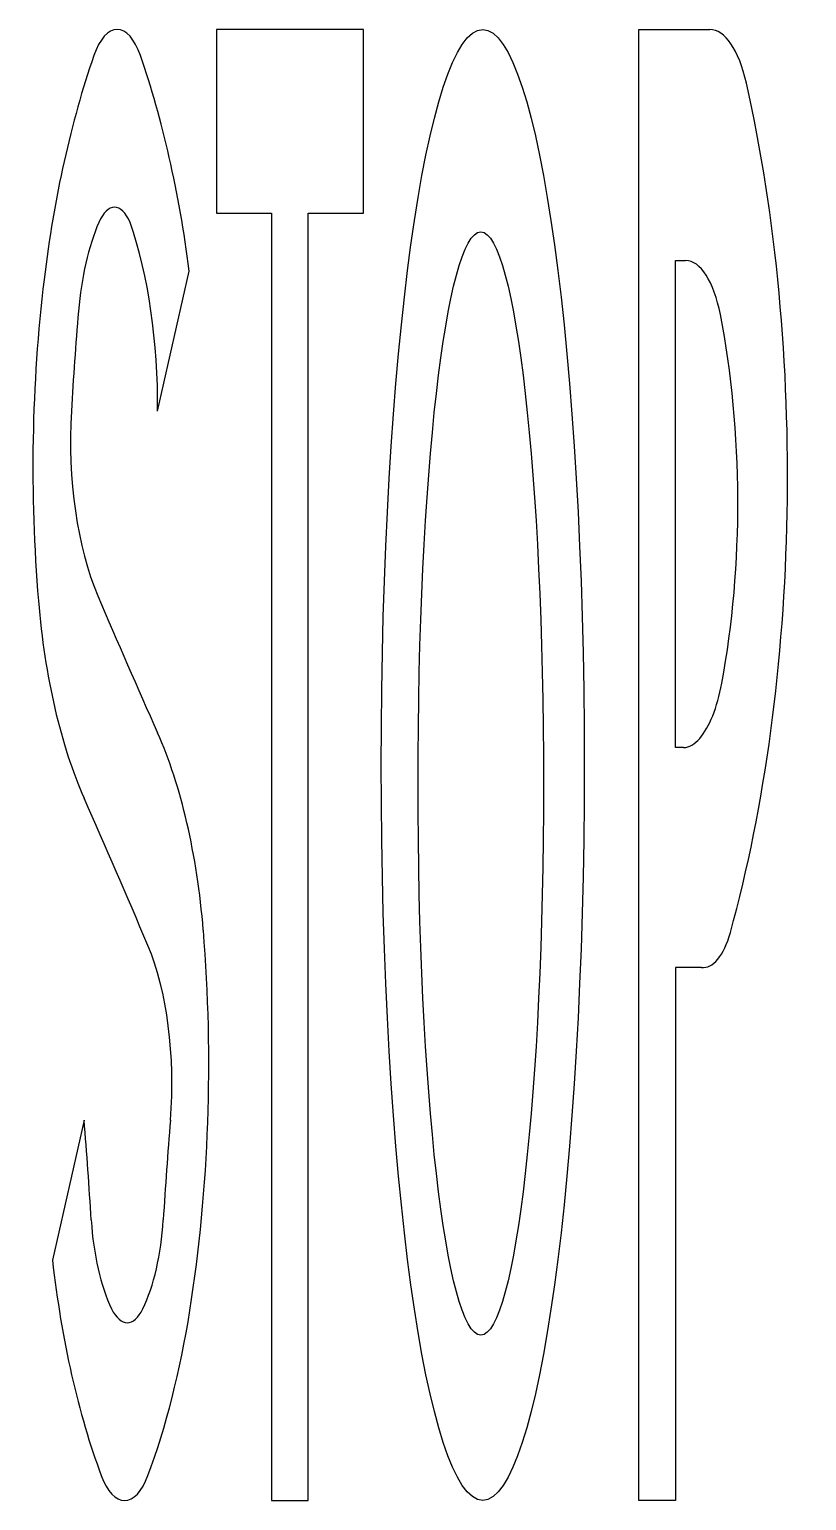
# Model space of a CAD drawing. Header units: metres. Extents: x -1.04 to 1.07, y 0 to 4.
import ezdxf

# ---------------------------------------------------------------- set-up
doc = ezdxf.new("R2010")
doc.units = ezdxf.units.M
doc.header["$LTSCALE"] = 0.2

msp = doc.modelspace()

# ---------------------------------------------------------------- linework, layer by layer
for p, q in [((-0.5321, 4.0006), (-0.5321, 3.5006)), ((-0.1321, 4.0006), (-0.5321, 4.0006)), ((-0.1321, 3.5006), (-0.1321, 4.0006)), ((0.6161, 4.0006), (0.8091, 4.0006)), ((0.6161, 0.0006), (0.6161, 4.0006)), ((-0.5321, 3.5006), (-0.3821, 3.5006)), ((-0.3821, 3.5006), (-0.3821, 0.0006)), ((-0.2821, 0.0006), (-0.2821, 3.5006)), ((-0.2821, 3.5006), (-0.1321, 3.5006)), ((0.7161, 2.0476), (0.7161, 3.3721)), ((0.7161, 3.3721), (0.7436, 3.3721)), ((-0.6917, 2.9625), (-0.6057, 3.3435)), ((0.7382, 2.0476), (0.7161, 2.0476)), ((0.7867, 1.45), (0.7161, 1.45)), ((0.7161, 1.45), (0.7161, 0.0006)), ((-0.8917, 1.0348), (-0.9777, 0.6538)), ((-0.3821, 0.0006), (-0.2821, 0.0006)), ((0.7161, 0.0006), (0.6161, 0.0006))]:
    msp.add_line(p, q)
at = {"extrusion": (0, 0, -1)}
msp.add_ellipse((0.192, 2.0006), major_axis=(0, 2), ratio=0.137958, start_param=3.141593, end_param=9.424778, dxfattribs=at)
for centre, major_axis, ratio, start_param, end_param in [((-0.8018, 3.8013), (0, 0.1993), 0.415, -0.873735, 0.873735), ((0.8091, 3.7144), (0, 0.2861), 0.4, -1.058726, 0), ((-0.3276, 2.8446), (0, 1.6896), 0.415, 0.873735, 1.285114), ((-1.2793, 2.8379), (0, 1.7), 0.415, -1.26879, -0.873735), ((0.1491, 2.7871), (0, 2.1788), 0.4, 4.1059, 5.224459), ((-0.809, 3.3689), (0, 0.148), 0.415, -0.764621, 0.764621), ((-0.7181, 3.1406), (0, 0.4644), 0.415, 0.764621, 1.367534), ((-1.0157, 2.9767), (0, 0.7808), 0.415, 4.694159, 5.405639), ((0.7436, 3.1089), (0, 0.2632), 0.4, -1.113931, 0), ((-0.2758, 2.808), (0, 1.8195), 0.415, 1.285114, 1.770782), ((0.7939, 2.3896), (0, 4.1843), 0.415, 1.367534, 1.433455), ((0.4219, 2.7136), (0, 1.1592), 0.4, 4.275063, 5.169254), ((-0.6847, 2.8821), (0, 0.5875), 0.415, 1.433455, 2.370542), ((-0.6046, 2.6474), (0, 1.0113), 0.415, 1.770782, 2.388154), ((6.3425, 20.3081), (0, 24.8856), 0.415, 2.370542, 2.39231), ((0.7294, 2.3542), (0, 0.3107), 0.4, 3.577553, 4.275063), ((-0.9739, 1.3566), (0, 0.9983), 0.415, -1.374966, -0.749282), ((0.7366, 2.3157), (0, 0.2682), 0.4, 3.15712, 3.577553), ((-8.8686, -18.5813), (0, 28.0955), 0.415, -0.774027, -0.753438), ((-1.3289, 1.1869), (0, 1.8704), 0.415, 4.3462, 4.908219), ((0.7922, 1.6719), (0, 0.2223), 0.4, 3.08026, 4.1059), ((-0.8699, 1.1361), (0, 0.5226), 0.415, 4.51726, 5.509159), ((-3.1531, -0.0422), (0, 5.5546), 0.415, -1.425321, -1.375668), ((1.6043, -0.0422), (0, 5.5546), 0.415, 1.375668, 1.425321), ((-0.7112, 0.8199), (0, 0.3922), 0.415, 1.716271, 2.434759), ((-0.8376, 0.8199), (0, 0.3922), 0.415, 3.848426, 4.566914), ((-0.3989, 1.0348), (0, 1.4458), 0.415, 1.837486, 2.07033), ((-0.7744, 0.6416), (0, 0.1578), 0.415, 2.434759, 3.848426), ((-1.1643, 1.0348), (0, 1.4458), 0.415, 3.980011, 4.3462), ((-0.3989, 1.0348), (0, 1.4458), 0.415, 2.07033, 2.303175), ((-0.7816, 0.2055), (0, 0.2055), 0.415, 2.303175, 3.980011)]:
    msp.add_ellipse(centre, major_axis=major_axis, ratio=ratio, start_param=start_param, end_param=end_param)
msp.add_ellipse((0.1868, 1.95), major_axis=(0, 1.5), ratio=0.113795)

doc.saveas('drawing.dxf')
